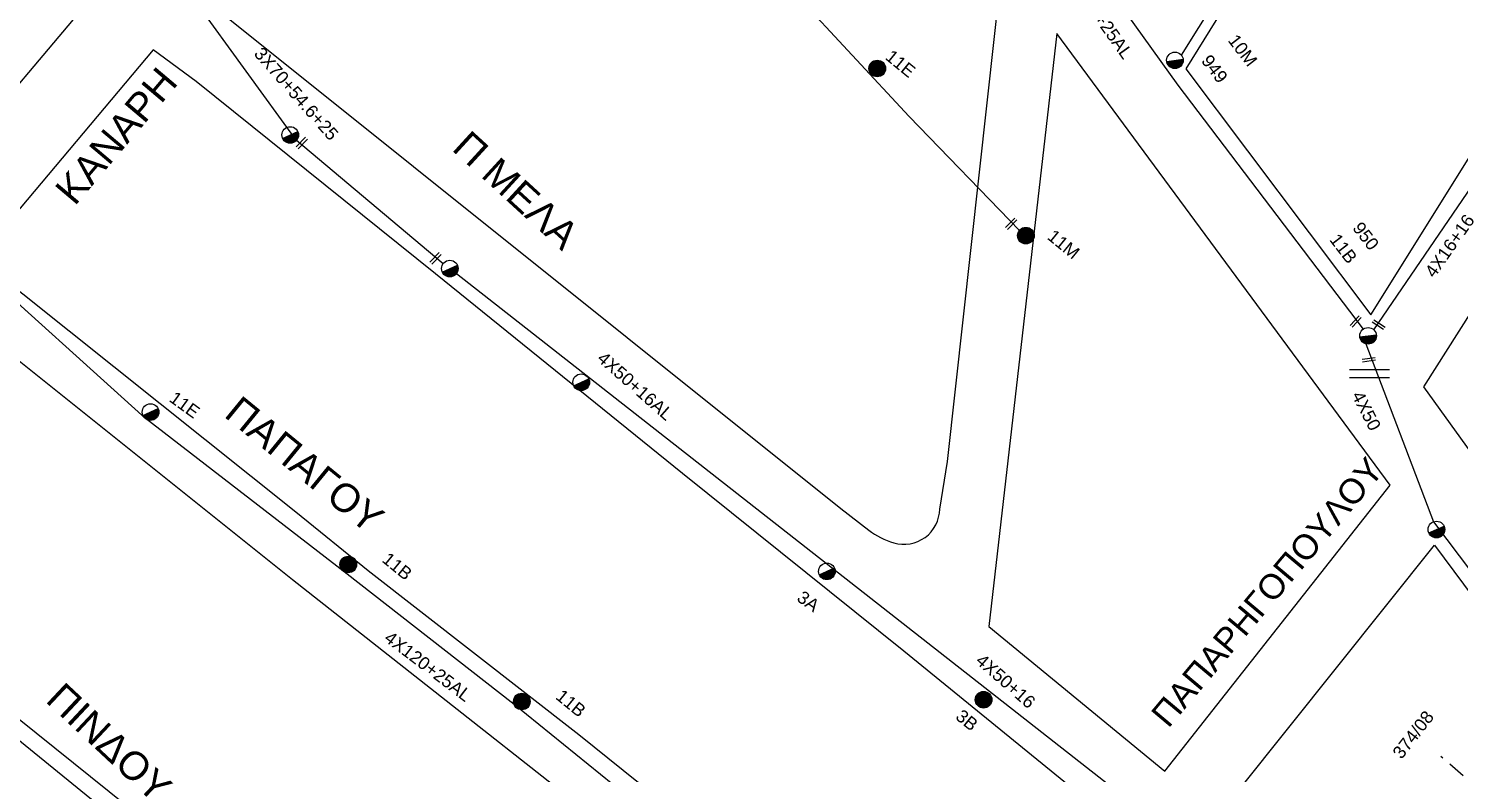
# Model space of a CAD drawing. Header units: millimetres. Extents: x 6950 to 9601, y 853 to 1951.
# Drawn here: x 7855.8 to 8058.7, y 1198.4 to 1304 of the extents above; entities that cross this region are included whole.
import ezdxf

# ---------------------------------------------------------------- set-up
doc = ezdxf.new("R2010")
doc.units = ezdxf.units.MM
doc.linetypes.add('DASHED', pattern=[19.05, 12.7, -6.35])
for name, color, linetype in [('Άγνωστα', 7, 'Continuous'), ('Γυμνά εναέρια ΧΤ και ΦΟΠ (3Φ)   4x50+16AL', 7, 'Continuous'), ('Μηχανική τομή', 7, 'Continuous'), ('Στύλος Ξύλινος', 7, 'Continuous'), ('Στύλος Ξύλινος @ 1', 7, 'Continuous'), ('Στύλος ΦΜ', 7, 'Continuous'), ('Στύλος ΦΜ @ 1', 7, 'Continuous'), ('Συνεστραμμένα ΧΤ   3x70+54.6+25 AL', 7, 'SYN_LINE'), ('Συνεστραμμένα ΧΤ   4x120+25 AL', 7, 'SYN_LINE'), ('Τομή', 7, 'Continuous'), ('Υπόβαθρο ΔΕΗ', 7, 'Continuous')]:
    doc.layers.add(name, color=color, linetype=linetype)
doc.styles.add('arial', font='ARIAL.TTF')
doc.styles.get("Standard").update_dxf_attribs({"font": 'ARIAL.TTF'})
doc.linetypes.add('SYN_LINE', pattern='A,0.5,-0.0001,["/\\/\\/\\/",Standard,S=0.1,R=0,X=0,Y=-0.05],-0.25', length=0.7501)

# ---------------------------------------------------------------- blocks, each defined once
blk = doc.blocks.new('ΤΟΜΗ')
at = {"layer": 'Τομή', "ltscale": 40}
for p, q in [((-5.68, 0), (5.68, 0)), ((5.68, -2.33), (-5.68, -2.33))]:
    blk.add_line(p, q, dxfattribs=at)
blk = doc.blocks.new('ΜΗΧΑΝΙΚΗ ΤΟΜΗ')
at = {"layer": 'Μηχανική τομή', "ltscale": 40}
for p, q in [((-1.89, 0.78), (1.89, 0.78)), ((1.89, 0), (-1.89, 0))]:
    blk.add_line(p, q, dxfattribs=at)
blk = doc.blocks.new('ΥΠΑΡΧΩΝ ΤΣΙΜΕΝΤΕΝΙΟΣ ΣΤΥΛΟΣ')
at = {"layer": 'Στύλος ΦΜ'}
blk.add_hatch(color=7, dxfattribs=at).paths.add_polyline_path([(-1.29, -2.28, 0.574793), (2.62, 0, 0.268822), (1.3, 2.27)])
at = {"layer": 'Στύλος ΦΜ', "color": 7}
blk.add_line((-1.29, -2.28), (1.3, 2.27), dxfattribs=at)
blk.add_circle((0, 0), 2.62, dxfattribs=at)
at = {"layer": 'Στύλος ΦΜ', "flags": 4}
for tag, p in [('ΑΡΙΘΜΟΣ', (-4.68, 8.05)), ('ΤΥΠΟΣ', (-4.91, 3.03))]:
    blk.add_attdef(tag, p, '', height=4, dxfattribs=at)
blk = doc.blocks.new('ΥΠΑΡΧΩΝ ΞΥΛΙΝΟΣ ΣΤΥΛΟΣ')
at = {"layer": 'Στύλος Ξύλινος'}
h = blk.add_hatch(color=7, dxfattribs=at)
h.paths.add_polyline_path([(-2.62, 0, 0.270008), (-1.29, -2.28), (1.3, 2.27, 0.576266)])
h.paths.add_polyline_path([(-1.29, -2.28, 0.574793), (2.62, 0, 0.268822), (1.3, 2.27)])
at = {"layer": 'Στύλος Ξύλινος', "color": 7}
blk.add_line((-1.29, -2.28), (1.3, 2.27), dxfattribs=at)
blk.add_circle((0, 0), 2.62, dxfattribs=at)
at = {"layer": 'Στύλος Ξύλινος', "flags": 4}
for tag, p in [('ΑΡΙΘΜΟΣ', (-4.91, 8.6)), ('ΤΥΠΟΣ', (-4.85, 3.39))]:
    blk.add_attdef(tag, p, '', height=4, dxfattribs=at)

msp = doc.modelspace()

# ---------------------------------------------------------------- linework, layer by layer
at = {"layer": 'Άγνωστα', "color": 27}
msp.add_lwpolyline([(8046.6, 1261.26), (8062.45, 1284.53), (8084.62, 1301.05)], dxfattribs=at)
at = {"layer": 'Άγνωστα', "color": 151, "linetype": 'DASHED', "ltscale": 0.2}
msp.add_lwpolyline([(8077.92, 1201.31), (8077.93, 1200.22, -0.766881), (8075.83, 1199.63), (8067.95, 1190.58), (8056.1, 1200.76)], format="xyb", dxfattribs=at)
at = {"layer": 'Γυμνά εναέρια ΧΤ και ΦΟΠ (3Φ)   4x50+16AL', "ltscale": 40}
msp.add_lwpolyline([(7923.25, 1354.82), (7956.42, 1317.69), (7980.68, 1291.54), (7996.33, 1275.38)], dxfattribs=at)
at = {"layer": 'Γυμνά εναέρια ΧΤ και ΦΟΠ (3Φ)   4x50+16AL', "color": 85, "ltscale": 40}
msp.add_lwpolyline([(8012.19, 1194.24), (7916.48, 1269.23)], dxfattribs=at)
at = {"layer": 'Γυμνά εναέρια ΧΤ και ΦΟΠ (3Φ)   4x50+16AL', "color": 151, "ltscale": 40}
msp.add_lwpolyline([(8045.47, 1259.29), (8055.06, 1234.05), (8080.8, 1199.91), (8094.18, 1181.28), (8116.1, 1146.84), (8137.47, 1115.66), (8149.4, 1096.38), (8184.68, 1068.14), (8169.4, 1067.07), (8173.84, 1061.03)], dxfattribs=at)
at = {"layer": 'Συνεστραμμένα ΧΤ   3x70+54.6+25 AL', "color": 27, "linetype": 'SYN_LINE', "ltscale": 20}
for points in [[(8019.32, 1300.22), (8038.27, 1330.53)], [(7997.93, 1325.06), (8018.78, 1296), (8045.06, 1261.36)]]:
    msp.add_lwpolyline(points, dxfattribs=at)
at = {"layer": 'Συνεστραμμένα ΧΤ   3x70+54.6+25 AL', "color": 85, "linetype": 'SYN_LINE', "ltscale": 20}
msp.add_lwpolyline([(7914.6, 1270.65), (7893.81, 1288.16), (7879.54, 1307.8)], dxfattribs=at)
at = {"layer": 'Συνεστραμμένα ΧΤ   3x70+54.6+25 AL', "color": 30, "linetype": 'SYN_LINE', "ltscale": 20}
msp.add_lwpolyline([(7988.82, 1150.61), (7973.65, 1168.42), (7924.66, 1208.13), (7900.56, 1226.96), (7872.32, 1248.73), (7847.38, 1271.25)], dxfattribs=at)
at = {"layer": 'Συνεστραμμένα ΧΤ   4x120+25 AL', "color": 151, "linetype": 'SYN_LINE', "ltscale": 20}
msp.add_lwpolyline([(7956.89, 1110.71), (7945.75, 1120.74), (7930.09, 1141.15), (7873.91, 1187.19), (7844.06, 1211.46), (7829.73, 1222.84), (7817.08, 1233.59)], dxfattribs=at)
at = {"layer": 'Υπόβαθρο ΔΕΗ'}
for points in [[(8046.15, 1263.4), (8096.32, 1343.68), (8111.94, 1368.73), (8118.76, 1370.37), (8140.68, 1408.74), (8172.52, 1463.29), (8182.47, 1479.8), (8137.62, 1485.25), (8107, 1489.21), (8082.08, 1450.78), (8055.92, 1408.31), (8029.47, 1365.56), (8023.33, 1355.15), (8023.33, 1355.15), (7999.61, 1326.36), (8014.55, 1306.19), (8044.56, 1354.72), (8051.88, 1349.83), (8019.92, 1298.29), (8046.15, 1263.4)], [(7913.02, 1360.71), (7903.92, 1349), (7898.89, 1349), (7840.53, 1279.73), (7758.48, 1326.66), (7754.01, 1327.82), (7684.42, 1367.57), (7712.89, 1406.96), (7758.81, 1375.09), (7845.64, 1315.81)], [(8016.94, 1198.69), (8048.89, 1239.25), (8001.63, 1303.3), (7992.01, 1219.19), (8016.94, 1198.69)], [(7987.18, 1160.61), (8000, 1177.12), (8010.54, 1190.76), (7979.95, 1215.69), (7948.53, 1240.91), (7913.51, 1269.22), (7879.56, 1296.49), (7873.49, 1301.01), (7848.63, 1271.43), (7893.7, 1235.46), (7903.95, 1227.14), (7933.86, 1203.86), (7954.88, 1186.96), (7987.18, 1160.61)], [(7817.61, 1235.62), (7835.35, 1256.12), (7843.31, 1265.77), (7893.22, 1225.87), (7953.49, 1178.38), (7982.28, 1154.38), (7956.28, 1121.09), (7928.19, 1145.64), (7872.52, 1191.47), (7817.61, 1235.62)], [(7994.48, 1153.77), (8014.93, 1180.44), (8020.65, 1187.49), (8055.19, 1230.74), (8076.03, 1202.7), (8046.72, 1168.29), (8019.14, 1135.04), (8001.17, 1148.06), (7994.48, 1153.77)]]:
    msp.add_lwpolyline(points, dxfattribs=at)
for points in [[(7986.11, 1242.6), (7993.97, 1313.61), (7962.85, 1355.15, -0.015332), (7956.72, 1363.88), (7941.45, 1376.73), (7880.09, 1308.76), (7970.98, 1235.92), (7974.95, 1232.87, 0.091893), (7978.5, 1231.06, 0.497318), (7985.02, 1235.86), (7986.11, 1242.6)], [(8053.67, 1253.18), (8072.16, 1282.32), (8079.3, 1293.83), (8089.77, 1288.37, -0.046366), (8113.43, 1273.1, -0.039062), (8129.13, 1258.66), (8147.79, 1237.16), (8153.45, 1229.2), (8124.56, 1214.86), (8093.39, 1199), (8062.73, 1240.64), (8053.67, 1253.18)]]:
    msp.add_lwpolyline(points, format="xyb", dxfattribs=at)

# ---------------------------------------------------------------- block references
at = {"layer": 'Μηχανική τομή'}
for p, xscale, yscale, zscale, rotation in [((7894.41, 1287.91), 0.4999999999999999, 0.4999999999999999, 0.4999999999999999, 226.279665520456), ((7995.02, 1276.46), 0.4999999999999999, 0.4999999999999999, 0.4999999999999999, 226.279665520456), ((7913.37, 1271.56), 0.4999999999999999, 0.4999999999999999, 0.4999999999999999, 226.279665520456), ((8043.88, 1262.6), 0.4999999999999999, 0.4999999999999999, 0.4999999999999999, 226.279665520456), ((8047.17, 1261.85), 0.4999999999999998, 0.4999999999999998, 0.4999999999999998, 327.7986963903199), ((8045.85, 1257.22), 0.4999999999999999, 0.4999999999999999, 0.4999999999999999, 187.4307085207767)]:
    msp.add_blockref('ΜΗΧΑΝΙΚΗ ΤΟΜΗ', p, dxfattribs=dict(at, xscale=xscale, yscale=yscale, zscale=zscale, rotation=rotation))
at = {"layer": 'Στύλος Ξύλινος @ 1', "ltscale": 40}
ref = msp.add_blockref('ΥΠΑΡΧΩΝ ΞΥΛΙΝΟΣ ΣΤΥΛΟΣ', (7976.16, 1298.35), dxfattribs=dict(at, xscale=0.449999999999818, yscale=0.449999999999818, zscale=0.449999999999818, rotation=320.7189002268826))
ref.add_attrib('ΤΥΠΟΣ', '11E', (7977.17, 1299.77), dxfattribs={"layer": 'Στύλος Ξύλινος', "height": 1.8, "rotation": 320.7189, "flags": 4})
ref = msp.add_blockref('ΥΠΑΡΧΩΝ ΞΥΛΙΝΟΣ ΣΤΥΛΟΣ', (7997.24, 1274.64), dxfattribs=dict(at, xscale=0.449999999999818, yscale=0.449999999999818, zscale=0.449999999999818, rotation=320.7189002268826))
ref.add_attrib('ΤΥΠΟΣ', '11M', (8000.14, 1274.27), dxfattribs={"layer": 'Στύλος Ξύλινος', "height": 1.8, "rotation": 320.7189, "flags": 4})
ref = msp.add_blockref('ΥΠΑΡΧΩΝ ΞΥΛΙΝΟΣ ΣΤΥΛΟΣ', (7901.14, 1227.99), dxfattribs=dict(at, xscale=0.449999999999818, yscale=0.449999999999818, zscale=0.449999999999818, rotation=320.7189002268826))
ref.add_attrib('ΤΥΠΟΣ', '11B', (7905.8, 1228.47), dxfattribs={"layer": 'Στύλος Ξύλινος', "height": 1.8, "rotation": 320.7189, "flags": 4})
ref = msp.add_blockref('ΥΠΑΡΧΩΝ ΞΥΛΙΝΟΣ ΣΤΥΛΟΣ', (7925.76, 1208.56), dxfattribs=dict(at, xscale=0.449999999999818, yscale=0.449999999999818, zscale=0.449999999999818, rotation=320.7189002268826))
ref.add_attrib('ΤΥΠΟΣ', '11B', (7930.42, 1209.04), dxfattribs={"layer": 'Στύλος Ξύλινος', "height": 1.8, "rotation": 320.7189, "flags": 4})
ref = msp.add_blockref('ΥΠΑΡΧΩΝ ΞΥΛΙΝΟΣ ΣΤΥΛΟΣ', (7991.25, 1208.81), dxfattribs=dict(at, xscale=0.449999999999818, yscale=0.449999999999818, zscale=0.449999999999818, rotation=320.7189002268826))
ref.add_attrib('ΤΥΠΟΣ', '3B', (7987.13, 1206.19), dxfattribs={"layer": 'Στύλος Ξύλινος', "height": 1.8, "rotation": 320.7189, "flags": 4})
at = {"layer": 'Στύλος ΦΜ @ 1', "ltscale": 40}
ref = msp.add_blockref('ΥΠΑΡΧΩΝ ΤΣΙΜΕΝΤΕΝΙΟΣ ΣΤΥΛΟΣ', (8018.38, 1299.51), dxfattribs=dict(at, xscale=0.449999999999818, yscale=0.449999999999818, zscale=0.449999999999818, rotation=307.5571676276174))
ref.add_attrib('ΤΥΠΟΣ', '949', (8022.02, 1299.42), dxfattribs={"layer": 'Στύλος ΦΜ', "height": 1.8, "rotation": 307.5572, "flags": 4})
ref.add_attrib('ΑΡΙΘΜΟΣ', '10M', (8025.8, 1302.32), dxfattribs={"layer": 'Στύλος ΦΜ', "height": 1.8, "rotation": 307.5572, "flags": 4})
for p, xscale, yscale, zscale, rotation in [((7892.91, 1288.92), 0.449999999999818, 0.449999999999818, 0.449999999999818, 324.1527024914421), ((7915.55, 1269.96), 0.449999999999818, 0.449999999999818, 0.449999999999818, 324.1527024914421), ((7934.18, 1253.84), 0.449999999999818, 0.449999999999818, 0.449999999999818, 324.1527024914421), ((8055.47, 1232.95), 0.4499999999998183, 0.4499999999998183, 0.4499999999998183, 323.0229810481194)]:
    msp.add_blockref('ΥΠΑΡΧΩΝ ΤΣΙΜΕΝΤΕΝΙΟΣ ΣΤΥΛΟΣ', p, dxfattribs=dict(at, xscale=xscale, yscale=yscale, zscale=zscale, rotation=rotation))
ref = msp.add_blockref('ΥΠΑΡΧΩΝ ΤΣΙΜΕΝΤΕΝΙΟΣ ΣΤΥΛΟΣ', (8045.77, 1260.43), dxfattribs=dict(at, xscale=0.449999999999818, yscale=0.449999999999818, zscale=0.449999999999818, rotation=307.5571676276174))
ref.add_attrib('ΤΥΠΟΣ', '950', (8043.47, 1275.7), dxfattribs={"layer": 'Στύλος ΦΜ', "height": 1.8, "rotation": 307.5572, "flags": 4})
ref.add_attrib('ΑΡΙΘΜΟΣ', '11B', (8040.21, 1274.04), dxfattribs={"layer": 'Στύλος ΦΜ', "height": 1.8, "rotation": 307.5572, "flags": 4})
ref = msp.add_blockref('ΥΠΑΡΧΩΝ ΤΣΙΜΕΝΤΕΝΙΟΣ ΣΤΥΛΟΣ', (7873.1, 1249.62), dxfattribs=dict(at, xscale=0.449999999999818, yscale=0.449999999999818, zscale=0.449999999999818, rotation=324.1527024914421))
ref.add_attrib('ΤΥΠΟΣ', '11E', (7875.61, 1251.23), dxfattribs={"layer": 'Στύλος ΦΜ', "height": 1.8, "rotation": 324.1527, "flags": 4})
ref = msp.add_blockref('ΥΠΑΡΧΩΝ ΤΣΙΜΕΝΤΕΝΙΟΣ ΣΤΥΛΟΣ', (7969.02, 1227.02), dxfattribs=dict(at, xscale=0.449999999999818, yscale=0.449999999999818, zscale=0.449999999999818, rotation=324.1527024914421))
ref.add_attrib('ΤΥΠΟΣ', '3A', (7964.62, 1222.95), dxfattribs={"layer": 'Στύλος ΦΜ', "height": 1.8, "rotation": 324.1527, "flags": 4})
at = {"layer": 'Τομή', "xscale": 0.4999999999999991, "yscale": 0.4999999999999991, "zscale": 0.4999999999999991, "rotation": 180.0263496087387}
msp.add_blockref('ΤΟΜΗ', (8045.97, 1254.49), dxfattribs=at)

# ---------------------------------------------------------------- texts
at = {"ltscale": 40, "attachment_point": 1, "style": 'arial'}
for s, insert, char_height, width, rotation in [('ΚΑΝΑΡΗ', (7859.29, 1281.32), 4, 94.4586, 49.8042), ('Π MEΛA', (7918.39, 1289.8), 4, 94.4586, 317.5289), ('ΠΑΠΑΓΟΥ', (7885.9, 1252.15), 4, 35.833, 320.7065), ('ΠAΠAPHΓOΠOYΛΟΥ', (8014.76, 1206.9), 3.5, 49.6951, 49.9789), ('ΠINΔOY', (7860.8, 1211.52), 4, 94.4586, 316.8371)]:
    msp.add_mtext(s, dxfattribs=dict(at, insert=insert, char_height=char_height, width=width, rotation=rotation))
at = {"layer": 'Άγνωστα', "ltscale": 40, "char_height": 1.8, "width": 34.5395, "attachment_point": 1, "style": 'arial'}
for s, insert, rotation in [('3X70+54.6+25', (7889.01, 1301.56), 311.3162), ('4X16+16', (8053.69, 1269.57), 54.959), ('4X50', (8045.01, 1252.82), 297.0668), ('\\pi10.024;4X120+25AL', (7899.2, 1224.75), 322.7803), ('4X50+16', (7991.18, 1215.48), 318.6176), ('374/08', (8049.1, 1201.37), 52.2424)]:
    msp.add_mtext(s, dxfattribs=dict(at, insert=insert, rotation=rotation))
at = {"layer": 'Γυμνά εναέρια ΧΤ και ΦΟΠ (3Φ)   4x50+16AL', "ltscale": 40, "insert": (7937.49, 1258.36), "char_height": 1.8, "width": 34.5395, "attachment_point": 1, "rotation": 318.6176, "style": 'arial'}
msp.add_mtext('4X50+16AL', dxfattribs=at)
at = {"layer": 'Συνεστραμμένα ΧΤ   3x70+54.6+25 AL', "ltscale": 20, "insert": (8001.22, 1316.52), "char_height": 1.8, "width": 34.5395, "attachment_point": 1, "rotation": 305.3244, "style": 'arial'}
msp.add_mtext('3X70+54.6+25AL', dxfattribs=at)

doc.saveas('drawing.dxf')
